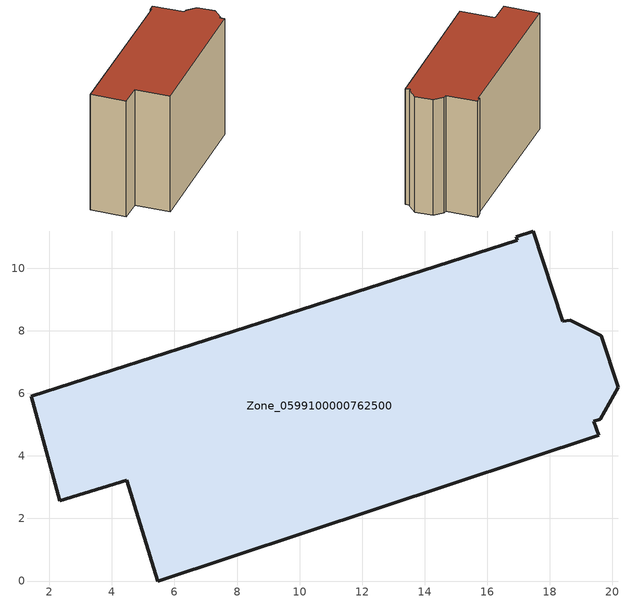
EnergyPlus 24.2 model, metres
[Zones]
Zone_0599100000762500
 floor ground (C_G): 16.96,10.89 16.92,11.01 17.47,11.19 18.41,8.3 18.66,8.34 19.64,7.84 20.19,6.2 19.61,5.17 19.41,5.1 19.56,4.66 5.47,0 4.48,3.22 2.34,2.56 1.42,5.9 z0.09
 wall outside (C_F): 5.47,0 19.56,4.66 19.41,5.1 19.61,5.17 20.19,6.2 19.64,7.84 18.66,8.34 18.41,8.3 17.47,11.19 16.92,11.01 16.96,10.89 1.42,5.9 2.34,2.56 4.48,3.22 5.47,0 z0.09:11.96
 roof outside (C_R): 16.96,10.89 1.42,5.9 2.34,2.56 4.48,3.22 5.47,0 19.56,4.66 19.41,5.1 19.61,5.17 20.19,6.2 19.64,7.84 18.66,8.34 18.41,8.3 17.47,11.19 16.92,11.01 z11.96
[BUILDING]
Pand.0599100000762500: North Axis=0; Terrain=City; Loads Convergence Tolerance Value=0.04; Temperature Convergence Tolerance Value=0.4; Solar Distribution=FullExterior; Maximum Number of Warmup Days=25; Minimum Number of Warmup Days=1
[Site:Location]
Rotterdam.The.Hague.AP_ZH_NLD Design_Conditions: Latitude=51.96; Longitude=4.45; Time Zone=1; Elevation=-4.5
[SITE:GROUNDTEMPERATURE:BUILDINGSURFACE]
18, 18, 18, 18, 18, 18, 18, 18, 18, 18, 18, 18
[MATERIAL] Thermal Absorptance=0.9; Solar Absorptance=0.7; Visible Absorptance=0.7
Name | Roughness | Thickness | Conductivity | Density | Specific Heat
G.TI.1946 | MediumSmooth | 0.15 | 1 | 540 | 1210
F.TI.1946 | Rough | 0.3 | 0.857143 | 1920 | 840
R.TI.1946 | MediumRough | 0.2 | 0.1 | 1500 | 1000
[CONSTRUCTION]
C_G: G.TI.1946
C_F: F.TI.1946
C_R: R.TI.1946
[ZONE]
Zone_0599100000762500: Type=1; Multiplier=1; Ceiling Height=Autocalculate; Volume=Autocalculate; Floor Area=autocalculate; Part of Total Floor Area=Yes
[ZONEINFILTRATION:DESIGNFLOWRATE]
Infil_Zone_0599100000762500: Zone or ZoneList or Space or SpaceList=Zone_0599100000762500; Schedule=AlwaysOn; Design Flow Rate Calculation Method=Flow/Area; Flow Rate per Floor Area=0.003; Constant Term Coefficient=1; Temperature Term Coefficient=0; Velocity Term Coefficient=0; Velocity Squared Term Coefficient=0
[HVACTEMPLATE:ZONE:IDEALLOADSAIRSYSTEM]
Zone_0599100000762500: Maximum Heating Supply Air Temperature=50; Minimum Cooling Supply Air Temperature=13; Maximum Heating Supply Air Humidity Ratio=0.0156; Minimum Cooling Supply Air Humidity Ratio=0.0077; Heating Limit=NoLimit; Cooling Limit=NoLimit; Dehumidification Control Type=ConstantSensibleHeatRatio; Cooling Sensible Heat Ratio=0.7; Dehumidification Setpoint=60; Humidification Control Type=None; Humidification Setpoint=30; Outdoor Air Method=None; Outdoor Air Flow Rate per Person=0.00944; Outdoor Air Flow Rate per Zone Floor Area=0; Outdoor Air Flow Rate per Zone=0; Demand Controlled Ventilation Type=None; Outdoor Air Economizer Type=NoEconomizer; Heat Recovery Type=None; Sensible Heat Recovery Effectiveness=0.7; Latent Heat Recovery Effectiveness=0.65
[ZONECONTROL:THERMOSTAT]
ThermostatControl_Zone_0599100000762500: Zone or ZoneList=Zone_0599100000762500; Control Type Schedule=DualSetpointControlType; Control 1=Thermostat_Zone_0599100000762500; Temperature Difference Between Cutout And Setpoint=0
[THERMOSTATSETPOINT:DUALSETPOINT]
Thermostat_Zone_0599100000762500: Heating Setpoint Temperature Schedule=HeatingSetpoint_Zone_0599100000762500; Cooling Setpoint Temperature Schedule=CoolingSetpoint_Zone_0599100000762500
[SCHEDULE:COMPACT]
HeatingSetpoint_Zone_0599100000762500: Through: 12/31, For: AllDays, Until: 24:00, 21
CoolingSetpoint_Zone_0599100000762500: Through: 12/31, For: AllDays, Until: 24:00, 24
DualSetpointControlType: Through: 12/31, For: AllDays, Until: 24:00, 4
AlwaysOn: Through: 12/31, For: AllDays, Until: 24:00, 1
